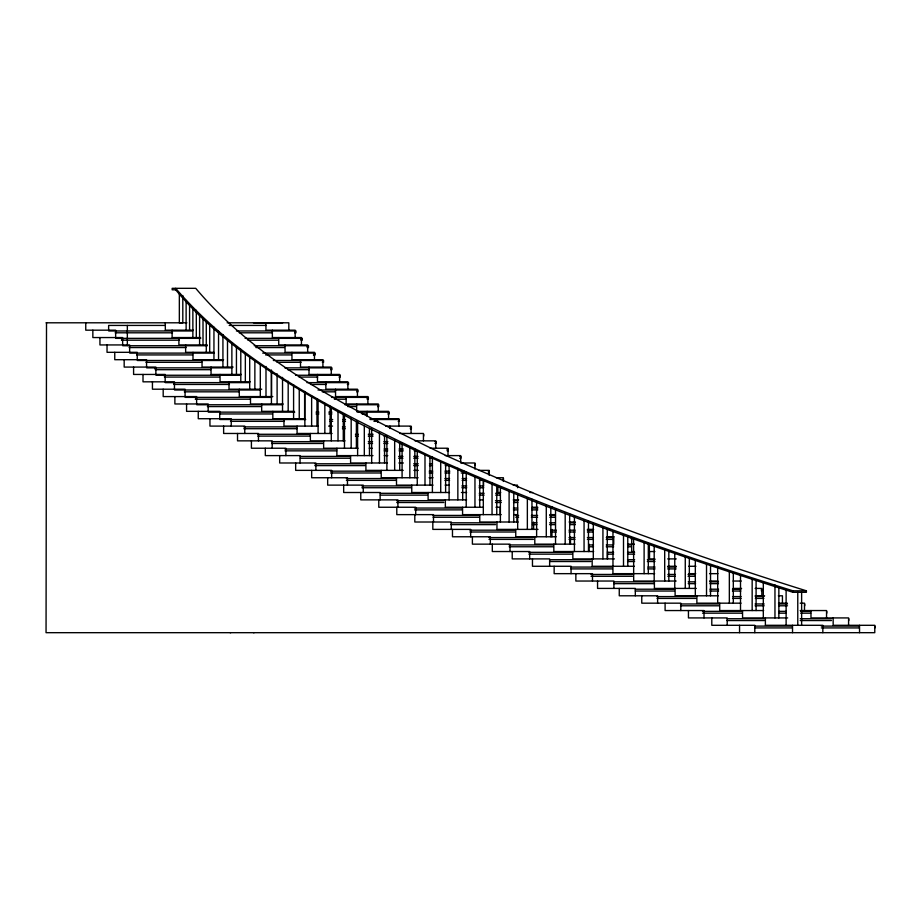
<?xml version="1.0" encoding="UTF-8"?>
<svg xmlns="http://www.w3.org/2000/svg" width="921" height="921" viewBox="0 0 921 921"><rect width="100%" height="100%" fill="white"/><g stroke="black" fill="none" stroke-linecap="round" stroke-linejoin="round"><path stroke-width="1.38" d="M176.475 289.793L172.169 289.793L172.169 288.319L195.736 288.319C261.679 366.489 356.496 411.825 446.685 455.849C563.548 508.496 684.119 552.565 806.405 590.822L806.405 592.295L792.993 592.295C644.7 545.531 497.628 492.931 358.534 422.935C292.279 386.958 224.528 348.564 175.658 289.793M833.16 617.922L833.16 625.301L874.777 625.301L874.777 632.681L46.05 632.681L46.511 322.799M46.05 322.799L186.882 322.799M227.13 322.799L288.814 322.799L288.814 330.179M253.505 322.799L282.724 322.799M165.32 325.424L108.632 325.424L108.632 330.179M229.191 325.424L265.939 325.424M193.364 330.179L165.32 330.179L165.32 322.799M108.713 330.973L192.616 330.973M236.409 330.973L295.975 330.973L295.975 332.803L294.732 332.803L294.732 330.973M115.171 332.803L172.538 332.803M239.241 332.803L272.109 332.803M200.605 337.558L172.112 337.558L172.112 330.179M115.712 338.352L200.732 338.352M245.09 338.352L302.249 338.352L302.249 340.171L301.017 340.171L301.017 338.352M121.445 340.183L179.307 340.183M247.968 340.183L278.073 340.183M207.294 344.938L178.893 344.938L178.893 337.558M122.723 345.732L207.386 345.732M254.208 345.732L308.477 345.732L308.477 347.551L307.246 347.551L307.246 345.732M129.159 347.551L186.054 347.551M255.842 347.551L284.405 347.551M213.971 352.317L185.639 352.317L185.639 344.938M129.711 353.111L214.167 353.111M262.727 353.111L315.12 353.111L315.12 354.93L313.393 354.93M136.63 354.93L192.627 354.93M265.57 354.93L291.151 354.93M223.584 359.697L192.996 359.697L192.996 352.317M137.356 360.491L223.101 360.491M273.353 360.491L323.559 360.491L323.559 362.31L322.338 362.31M145.932 362.31L201.664 362.31M277.083 362.31L301.121 362.31M233.128 367.076L202.033 367.076L202.033 359.697M146.669 367.87L232.011 367.87M284.819 367.87L331.94 367.87L331.94 369.689L330.72 369.689M210.679 369.689L155.235 369.689L155.235 367.87M287.72 369.689L309.226 369.689M241.36 374.444L211.047 374.444L211.047 367.076M155.971 375.25L240.554 375.25M295.56 375.25L340.263 375.25L340.263 377.069L339.055 377.069M219.037 377.069L164.491 377.069L164.537 375.25M299.141 377.069L317.676 377.069M250.201 381.824L220.05 381.824L220.05 374.444M165.262 382.629L249.407 382.629M306.935 382.629L348.529 382.629L348.529 384.448L347.332 384.448M229.444 384.448L173.827 384.448L173.827 382.629M310.481 384.448L326.08 384.448M261.76 389.203L229.018 389.203L229.018 381.824M174.553 389.997L260.516 389.997M317.975 389.997L357.935 389.997L357.935 391.828L356.738 391.828M184.292 391.828L238.942 391.828M322.281 391.828L335.198 391.828M272.812 396.583L239.299 396.583L239.299 389.203M185.202 397.377L271.568 397.377M331.514 397.377L368.365 397.377L368.365 399.207L367.18 399.207L367.18 397.377M195.264 399.207L250.144 399.207M334.369 399.207L345.778 399.207M283.15 403.962L250.5 403.962L250.5 396.583M196.749 404.756L282.609 404.756M344.972 404.756L378.738 404.756L378.738 406.575L377.564 406.575M207.386 406.575L261.322 406.575M347.804 406.575L356.312 406.575M294.156 411.342L261.679 411.342L261.679 403.962M357.97 411.342L388.581 411.342L388.581 418.721M208.296 412.136L294.72 412.136M316.064 412.136L318.896 412.136M328.809 412.136L331.951 412.136M357.129 412.136L389.065 412.136L389.065 413.955L387.891 413.955M219.808 413.955L271.845 413.955M316.064 413.955L318.885 413.955M328.797 413.955L331.951 413.955M362.068 413.955L366.374 413.955M305.127 418.721L272.835 418.721L272.835 411.342M370 418.721L398.862 418.721L398.862 426.101M219.831 419.516L305.691 419.516M329.833 419.516L332.677 419.516M342.647 419.516L345.49 419.516M370.058 419.516L399.323 419.516L399.323 421.334L398.171 421.334M230.457 421.334L284.405 421.334M329.833 421.334L332.677 421.334M342.647 421.334L345.49 421.334M373.961 421.334L376.816 421.334M318.067 426.101L283.967 426.101L283.967 418.721M328.624 426.101L332.539 426.101M385.68 426.101L411.065 426.101L411.065 433.469M243.823 426.895L296.735 426.895M342.428 426.895L345.26 426.895M410.236 426.895L411.388 426.895L411.388 428.714L410.236 428.714M243.823 428.714L296.735 428.714M342.428 428.714L345.26 428.714M332.067 433.469L297.08 433.469L297.08 426.101M399.702 433.469L423.43 433.469L423.43 440.848M257.765 434.275L310.02 434.275M355.437 434.275L358.292 434.275M368.296 434.275L373.086 434.275M257.765 436.094L310.02 436.094M355.437 436.094L358.292 436.094M368.296 436.094L373.086 436.094M384.011 436.094L386.878 436.094M344.995 440.848L310.365 440.848L310.365 433.469M414.98 440.848L435.748 440.848L435.748 448.228M271.568 441.654L322.661 441.654M368.319 441.654L372.568 441.654M383.907 441.654L387.868 441.654M434.919 441.654L436.047 441.654L436.047 443.473L434.919 443.473M271.568 443.473L322.661 443.473M368.319 443.473L372.568 443.473M383.907 443.473L387.868 443.473M399.288 443.473L402.327 443.473M358.062 448.228L323.639 448.228L323.639 440.848M369.229 448.228L372.176 448.228M430.165 448.228L448.009 448.228L448.009 455.607M284.969 449.022L336.706 449.022M384.126 449.022L387.729 449.022M399.058 449.022L403.306 449.022M284.969 450.853L336.706 450.853M384.126 450.853L387.729 450.853M399.046 450.853L403.294 450.853M414.22 450.853L417.086 450.853M372.97 455.607L336.89 455.607L336.89 448.228M384.161 455.607L387.81 455.607M445.257 455.607L460.684 455.607L460.684 462.987M300.396 456.402L350.268 456.402M398.666 456.402L402.926 456.402M413.771 456.402L418.065 456.402M459.729 456.402L460.834 456.402L460.834 458.232L459.729 458.232M300.396 458.232L350.268 458.232M398.666 458.232L402.926 458.232M413.771 458.232L418.065 458.232M429.9 458.232L432.743 458.232M387.43 462.987L350.59 462.987L350.59 455.607M398.908 462.987L403.375 462.987M461.49 462.987L474.96 462.987L474.96 469.134M314.798 463.781L364.958 463.781M413.69 463.781L418.272 463.781M429.485 463.781L432.467 463.781M314.798 465.6L364.958 465.6M413.69 465.6L418.272 465.6M429.485 465.6L432.467 465.6M445.28 465.6L449.586 465.6M403.214 470.366L365.913 470.366L365.913 462.987M413.886 470.366L418.284 470.366M479.185 470.366L489.178 470.366L489.178 475.282M330.604 471.161L380.258 471.161M429.198 471.161L432.778 471.161M444.981 471.161L449.839 471.161M461.214 471.161L464.057 471.161M488.222 471.161L489.316 471.161L489.316 472.98L488.222 472.98M330.604 472.98L380.258 472.98M429.198 472.98L432.778 472.98M444.97 472.98L449.839 472.98M461.214 472.98L466.901 472.98M418.146 477.746L381.225 477.746L381.225 470.366M429.105 477.746L433.054 477.746M496.269 477.746L503.35 477.746L503.35 481.43M346.4 478.54L396.341 478.54M444.924 478.54L449.563 478.54M462.158 478.54L466.602 478.54M346.4 480.359L396.341 480.359M444.924 480.359L449.563 480.359M462.158 480.359L466.602 480.359M479.404 480.359L483.721 480.359M433.054 485.125L396.502 485.125L396.502 477.746M445.142 485.125L449.356 485.125M513.239 485.125L517.475 485.125L517.59 487.739M361.895 485.92L410.973 485.92M461.87 485.92L466.763 485.92M479.093 485.92L483.824 485.92M361.895 487.739L410.973 487.739M461.87 487.739L466.763 487.739M479.093 487.739L483.824 487.739M449.494 492.505L411.768 492.505L411.768 485.125M461.421 492.493L466.613 492.493M500.69 492.493L497.893 492.493L497.893 486.346M529.863 492.493L532.637 492.493M380.35 493.299L427.171 493.299M479.277 493.299L484.147 493.299M495.636 493.299L499.953 493.299M380.35 495.118L427.171 495.118M479.277 495.118L484.147 495.118M495.636 495.118L499.953 495.118M466.613 499.873L428.104 499.873L428.104 492.505M479.173 499.873L483.41 499.873M513.273 499.873L518.684 499.873M396.721 500.679L443.772 500.679M495.498 500.679L501.231 500.679M513.515 500.679L517.775 500.679M396.721 502.498L443.772 502.498M495.498 502.498L501.231 502.498M513.515 502.498L517.775 502.498M483.456 507.252L445.35 507.252L445.35 499.873M495.982 507.252L500.172 507.252L500.172 514.632M532.234 507.252L537.737 507.252M549.802 507.252L552.496 507.252M414.508 508.047L461.789 508.047M513.377 508.047L517.694 508.047M532.027 508.047L537.772 508.047M414.508 509.877L461.789 509.877M513.377 509.877L517.694 509.877M532.027 509.877L537.772 509.877M501.197 514.632L462.572 514.632L462.572 507.252M514.056 514.632L516.911 514.632L516.911 522.011M549.791 514.632L555.202 514.632M433.077 515.426L478.989 515.426M515.783 515.426L518.615 515.426M531.371 515.426L537.611 515.426M549.779 515.426L555.444 515.426M433.077 517.257L478.989 517.257M515.783 517.257L518.615 517.257M531.371 517.257L537.588 517.257M549.779 517.257L555.444 517.257M518.109 522.011L479.772 522.011L479.772 514.632M569.109 522.011L575.372 522.011M450.945 522.806L495.544 522.806M532.499 522.806L536.908 522.806M549.641 522.806L555.386 522.806M569.685 522.806L575.406 522.806M450.933 524.625L495.544 524.625M532.499 524.625L536.897 524.625M549.618 524.625L555.386 524.625M569.685 524.625L575.406 524.625M538.025 529.391L496.96 529.391L496.96 522.011M587.368 529.391L593.665 529.391M606.985 529.391L609.783 529.391M469.917 530.185L515.012 530.185M550.689 530.185L556.33 530.185M569.028 530.185L575.234 530.185M587.379 530.185L593.032 530.185M469.917 532.004L515.012 532.004M550.689 532.004L556.33 532.004M569.028 532.004L575.234 532.004M587.379 532.004L593.032 532.004M556.226 536.77L515.76 536.77L515.76 529.391M606.835 536.77L613.985 536.77M627.546 536.77L630.309 536.77M489.016 537.565L533.432 537.565M569.063 537.565L574.946 537.565M587.391 537.565L593.458 537.565M606.283 537.565L613.398 537.565M489.016 539.384L533.432 539.384M569.063 539.384L574.946 539.384M587.391 539.384L593.458 539.384M606.283 539.384L613.398 539.384M574.946 544.15L534.802 544.15L534.802 536.77M627.523 544.15L634.408 544.15M509.163 544.944L553.256 544.944M589.198 544.944L593.527 544.944M606.271 544.944L613.651 544.944M628.03 544.944L630.908 544.944M509.152 546.763L553.256 546.763M589.187 546.763L593.527 546.763M606.26 546.763L613.651 546.763M628.03 546.763L630.908 546.763M593.654 551.529L553.843 551.529L553.843 544.15M634.408 551.529L631.656 551.529L631.691 538.002M654.889 551.529L649.351 551.529L649.351 544.15M528.896 552.324L572.263 552.324M607.699 552.324L613.639 552.324M627.523 552.324L634.615 552.324M528.896 554.143L572.263 554.143M607.699 554.143L613.639 554.143M627.523 554.143L634.615 554.143M614.445 558.897L572.862 558.897L572.862 551.529M654.889 558.897L649.535 558.897L649.535 551.529M667.679 558.897L676.267 558.897M549.607 559.703L590.833 559.703M627.535 559.703L634.615 559.703M647.348 559.703L654.958 559.703M549.607 561.522L590.833 561.522M627.535 561.522L634.615 561.522M647.348 561.522L654.958 561.522M634.408 566.277L592.168 566.277L592.168 558.897M667.679 566.277L676.267 566.277M688.666 566.277L695.885 566.277M571.043 567.071L612.384 567.071M647.947 567.071L655.084 567.071M667.69 567.071L676.129 567.071M571.043 568.902L612.384 568.902M647.947 568.902L655.084 568.902M667.69 568.902L676.129 568.902M654.624 573.656L612.937 573.656L612.937 566.277M688.655 573.656L695.712 573.656M709.573 573.656L717.931 573.656M591.04 574.451L632.497 574.451M667.84 574.451L675.312 574.451M688.079 574.451L695.171 574.451M591.04 576.281L632.497 576.281M667.829 576.281L675.312 576.281M688.079 576.281L695.171 576.281M676.152 581.036L633.683 581.036L633.59 538.301M709.573 581.036L717.943 581.036M733.047 581.036L741.29 581.036M613.893 581.83L654.025 581.83M688.217 581.83L695.574 581.83M709.884 581.83L718.472 581.83M613.893 583.649L654.025 583.649M688.217 583.649L695.574 583.649M709.884 583.649L718.472 583.649M696.322 588.415L654.405 588.415L654.405 581.036M733.116 588.415L741.601 588.415M755.151 588.415L761.84 588.415L761.84 595.795M635.306 589.21L674.103 589.21M709.93 589.21L718.576 589.21M732.425 589.21L740.864 589.21M175.658 288.319C242.637 366.708 338.479 411.86 429.612 455.849C547.73 508.484 669.59 552.324 792.993 590.822L806.405 590.822M635.306 591.029L674.103 591.029M709.93 591.029L718.564 591.029M732.425 591.029L740.864 591.029M718.368 595.795L675.116 595.795L675.116 588.415M755.151 595.795L764.614 595.795M778.349 595.795L782.436 595.795L782.436 603.174M657.076 596.589L695.712 596.589M732.563 596.589L741.106 596.589M755.335 596.589L763.866 596.589M657.076 598.408L695.712 598.408M732.563 598.408L741.106 598.408M755.335 598.408L763.866 598.408M741.083 603.174L696.875 603.174L696.875 595.795M778.475 603.174L787.397 603.174M800.211 603.174L804.494 603.174L804.494 610.554M680.515 603.969L719.347 603.969M755.07 603.969L764.188 603.969M779.039 603.969L787.49 603.969M680.515 605.788L719.347 605.788M755.07 605.788L764.188 605.788M779.039 605.788L787.49 605.788M763.647 610.554L719.715 610.554L719.715 603.174M800.211 610.554L826.54 610.554L826.54 617.922M702.527 611.348L742.176 611.348M779.143 611.348L786.407 611.348M800.66 611.348L810.699 611.348M702.527 613.167L742.176 613.167M779.143 613.167L786.407 613.167M800.66 613.167L810.699 613.167M787.674 617.922L742.556 617.922L742.556 610.554M726.945 618.728L764.384 618.728M800.199 618.728L831.456 618.728M726.945 620.547L764.384 620.547M800.199 620.547L831.456 620.547M754.644 626.096L791.53 626.096M821.313 626.096L859.235 626.096M754.644 627.926L791.53 627.926M821.313 627.926L859.235 627.926M230.135 632.681L230.711 632.681M253.505 632.681L254.104 632.681M874.95 626.096L874.95 627.926M859.535 625.301L859.535 632.681M848.771 618.728L848.771 620.547M848.575 625.301L848.575 617.922L810.975 617.922L810.975 610.554M826.747 611.348L826.747 613.167M822.833 632.681L822.833 625.301L765.386 625.301L765.386 617.922M804.712 603.969L804.712 605.788M801.627 592.295L801.627 625.301M797.77 592.295L797.77 625.301M792.993 590.822L792.993 592.295M792.532 625.301L792.532 632.681M786.12 589.947L786.12 625.301M778.855 587.794L778.855 617.922M774.964 584.916L774.964 617.922M763.313 582.567L763.313 617.922M761.425 589.21L761.425 591.029M756.083 580.414L756.083 610.554M754.794 632.681L754.794 625.301L711.795 625.301L711.795 617.922M752.158 578.975L752.158 610.554M740.507 575.188L740.507 610.554M739.551 625.301L739.551 632.681M733.312 573.035L733.312 603.174M729.34 571.596L729.34 603.174M727.199 625.301L727.199 617.922L688.448 617.922L688.448 610.554M717.689 566.392L717.689 603.174M710.528 565.655L710.528 595.795M706.522 564.216L706.522 595.795M704.012 617.922L704.012 610.554L665.1 610.554L665.1 603.174M695.32 560.429L695.32 595.795M689.334 558.276L689.334 588.415M685.27 556.837L685.27 588.415M680.815 610.554L680.815 603.174L641.764 603.174L641.764 595.795M674.759 553.049L674.759 588.415M668.83 550.896L668.83 581.036M664.697 549.469L664.697 581.036M657.617 603.174L657.617 595.795L619.257 595.795L619.257 588.415M654.186 545.669L654.186 581.036M649.121 544.944L649.121 546.763M648.315 543.517L648.315 573.656M644.113 542.089L644.113 573.656M635.317 595.795L635.317 588.415L597.556 588.415L597.556 581.036M631.472 537.565L631.472 539.384M627.777 536.137L627.777 566.277M623.505 534.71L623.505 566.277M613.743 536.77L613.743 544.15M613.904 588.415L613.904 581.036L575.855 581.036L575.855 573.656M612.972 530.922L612.972 566.277M607.526 551.529L607.526 558.897M607.273 528.769L607.273 558.897M602.933 527.33L602.933 558.897M593.297 523.542L593.297 558.897M592.479 581.036L592.479 573.656L554.154 573.656L554.154 566.277M589.026 544.15L589.026 551.529M588.473 521.39L588.473 551.529M584.064 519.951L584.064 551.529M574.428 516.163L574.428 551.529M571.055 573.656L571.055 566.277L532.465 566.277L532.465 558.897M570.49 536.77L570.49 544.15M569.662 514.01L569.662 544.15M565.183 512.571L565.183 544.15M555.536 508.783L555.536 544.15M551.944 529.391L551.944 536.77M550.816 506.631L550.816 536.77M549.63 566.277L549.63 558.897L512.226 558.897L512.226 551.529M546.28 505.192L546.28 536.77M536.621 501.404L536.621 536.77M533.627 522.011L533.627 529.391M531.958 499.251L531.958 529.391M529.667 558.897L529.667 551.529L492.309 551.529L492.309 544.15M527.353 497.812L527.353 529.391M517.671 494.024L517.671 529.391M513.768 493.311L513.768 522.011M510.004 551.529L510.004 544.15L472.392 544.15L472.392 536.77M509.106 491.872L509.106 522.011M503.476 478.54L503.476 480.359M500.391 486.645L500.391 522.011M496.764 485.931L496.764 514.632M492.044 483.065L492.044 514.632M490.34 544.15L490.34 536.77L452.476 536.77L452.476 529.391M483.56 480.198L483.56 485.125M483.318 480.681L483.318 514.632M479.737 478.552L479.737 507.252M475.098 463.781L475.098 465.6M474.96 477.113L474.96 507.252M470.666 536.77L470.666 529.391L432.824 529.391L432.824 522.011M466.222 471.897L466.222 507.252M462.687 471.172L462.687 499.873M457.852 468.305L457.852 499.873M451.267 529.391L451.267 522.011L414.807 522.011L414.807 514.632M449.103 465.934L449.103 499.873M445.614 463.793L445.614 492.505M440.722 462.365L440.722 492.505M433.492 522.011L433.492 514.632L396.79 514.632L396.79 507.252M432.398 457.138L432.398 492.493M429.946 457.852L429.946 485.125M424.995 454.986L424.995 485.125M423.741 434.275L423.741 436.094M417.259 451.175L417.259 485.125M415.705 514.632L415.705 507.252L378.773 507.252L378.773 499.873M414.841 449.045L414.841 477.746M409.833 447.606L409.833 477.746M402.086 443.795L402.086 477.746M399.714 443.093L399.714 470.366M397.918 507.252L397.918 499.873L360.767 499.873L360.767 492.505M394.66 440.226L394.66 470.366M389.951 426.101L389.951 428.553M386.889 436.416L386.889 470.366M384.552 435.725L384.552 462.987M380.131 499.873L380.131 492.505L343.671 492.505L343.671 485.125M379.452 432.847L379.452 462.987M378.255 411.342L378.255 403.962L346.135 403.962L346.135 396.583M377.575 418.721L377.575 422.405M371.67 429.036L371.67 462.987M369.471 428.346L369.471 455.607M367.882 403.962L367.882 396.583L335.555 396.583L335.555 389.203M367.145 411.342L367.145 416.257M364.313 425.467L364.313 455.607M363.254 492.505L363.254 485.125L327.669 485.125L327.669 477.746M357.613 421.657L357.613 455.607M357.44 396.583L357.44 389.203L325.861 389.203L325.861 381.824M356.657 403.962L356.657 411.342M356.381 420.966L356.381 448.228M351.177 418.088L351.177 448.228M347.885 389.203L347.885 381.824L317.469 381.824L317.469 374.444M347.459 485.125L347.459 477.746L311.666 477.746L311.666 470.366M344.466 414.289L344.466 448.228M343.268 413.587L343.268 440.848M339.619 381.824L339.619 374.444L309.007 374.444L309.007 367.076M338.019 410.72L338.019 440.848M331.664 477.746L331.664 470.366L295.664 470.366L295.664 462.987M331.284 374.444L331.284 367.076L300.511 367.076L300.511 359.697M331.295 406.909L331.295 440.848M330.132 406.207L330.132 433.469M324.837 403.34L324.837 433.469M322.903 367.076L322.903 359.697L291.957 359.697L291.957 352.317M318.09 399.53L318.09 433.469M316.962 398.828L316.962 426.101M315.868 470.366L315.868 462.987L279.662 462.987L279.662 455.607M314.464 359.697L314.464 352.317L285.05 352.317L285.05 344.938M313.888 353.111L313.888 354.93M311.632 395.961L311.632 426.101M307.66 352.317L307.66 344.938L278.729 344.938L278.729 337.558M304.863 392.15L304.863 426.101M304.621 391.448L304.621 418.721M301.432 344.938L301.432 337.558L272.363 337.558L272.363 330.179M300.062 462.987L300.062 455.607L265.306 455.607L265.306 448.228M299.244 388.581L299.244 418.721M295.157 337.558L295.157 330.179L265.939 330.179L265.939 322.799M293.592 384.771L293.592 418.721M288.181 381.202L288.181 411.342M285.89 455.607L285.89 448.228L251.41 448.228L251.41 440.848M282.528 377.391L282.528 411.342M277.106 373.822L277.106 403.962M272.179 448.228L272.179 440.848L237.526 440.848L237.526 433.469M271.488 370.749L271.488 396.583M271.43 370.012L271.43 403.962M265.996 366.443L265.996 396.583M260.309 364.048L260.309 396.583M258.467 440.848L258.467 433.469L223.63 433.469L223.63 426.101M254.864 360.502L254.864 389.203M249.695 356.669L249.695 389.203M245.343 353.123L245.343 381.824M244.756 433.469L244.756 426.101L209.953 426.101L209.953 418.721M240.795 349.301L240.795 381.824M236.444 347.182L236.444 374.444M231.873 343.326L231.873 374.444M231.24 426.101L231.24 418.721L198.257 418.721L198.257 411.342M227.499 339.803L227.499 367.076M222.928 334.542L222.928 367.076M219.705 418.721L219.705 411.342L186.572 411.342L186.572 403.962M218.542 330.996L218.542 359.697M213.948 327.162L213.948 359.697M209.689 325.044L209.689 352.317M208.169 411.342L208.169 403.962L174.875 403.962L174.875 396.583M206.281 321.199L206.281 352.317M203.011 317.676L203.011 344.938M199.592 315.235L199.592 344.938M196.622 403.962L196.622 396.583L163.19 396.583L163.19 389.203M196.311 310.296L196.311 337.558M195.851 397.377L195.851 399.207M192.869 307.856L192.869 337.558M189.576 304.344L189.576 330.179M186.123 300.476L186.123 330.179M185.075 396.583L185.075 389.203L152.437 389.203L152.437 381.824M182.807 295.537L182.807 322.799L179.342 322.799L179.342 292.671M174.46 389.203L174.46 381.824L143.008 381.824L143.008 374.444M165.17 381.824L165.17 374.444L133.591 374.444L133.591 367.076M155.868 374.444L155.868 367.076L124.174 367.076L124.174 359.697M146.566 367.076L146.566 359.697L114.757 359.697L114.757 352.317M137.252 359.697L137.252 352.317L107.032 352.317L107.032 344.938M129.631 352.317L129.631 344.938L99.94 344.938L99.94 337.558M127.34 325.424L127.34 345.525M122.643 344.938L122.643 337.558L92.848 337.558L92.848 330.179M122.171 338.352L122.171 340.183M115.643 337.558L115.643 330.179L85.757 330.179L85.757 322.799M448.308 449.022L447.18 449.022L447.18 450.853L448.308 450.853L448.308 449.022"/></g></svg>
